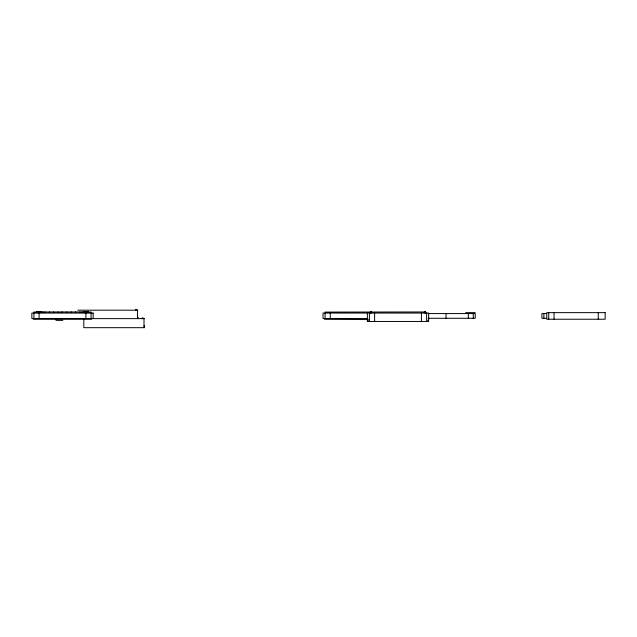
<?xml version="1.0" encoding="UTF-8"?>
<svg xmlns="http://www.w3.org/2000/svg" width="637" height="637" viewBox="0 0 637 637"><rect width="100%" height="100%" fill="white"/><g stroke="black" fill="none" stroke-linecap="round" stroke-linejoin="round"><path stroke-width="0.96" d="M135.402 309.908L136.087 309.335L137.457 310.179L137.457 318.325M141.947 318.213L142.616 317.783L144.002 318.627L144.002 327.681M60.802 312.425L61.845 312.329M91.744 319.296L33.251 319.296M35.146 311.963L33.761 312.09M77.873 310.179L137.839 310.179M88.861 311.963L36.134 311.963L36.134 312.64M91.226 312.09L89.849 311.963M324.942 312.09L425.699 311.963L425.699 312.839M465.679 312.64L475.218 312.64M428.168 313.579L475.218 313.579L475.218 318.293L428.168 318.293M546.554 313.579L541.92 313.579L541.92 318.293L546.554 318.293M367.772 318.492L323.031 318.492L323.031 313.054L428.661 313.054L428.661 321.462L367.366 321.462L367.366 313.054M92.628 318.627L144.392 318.627M368.282 319.575L324.432 319.296M62.816 320.363L56.032 320.363L56.032 319.233M144.392 327.681L83.813 327.681L83.813 319.535M371.642 311.963L371.65 312.855M371.068 311.963L371.076 312.847M370.662 311.963L370.662 312.839M370.416 311.963L370.336 312.831M598.254 312.64L598.254 319.233M554.039 312.64L554.039 319.233M548.736 312.64L548.736 319.233M543.879 313.579L543.879 318.293M473.259 313.579L473.259 318.293M468.322 313.579L468.322 318.293M446.035 313.579L446.035 318.293M426.599 313.054L426.599 321.462M425.612 311.963L425.612 312.839M425.365 311.963L425.365 312.839M424.959 311.963L424.959 312.847M424.385 311.963L424.385 312.855M421.415 313.054L421.415 321.462M374.612 313.054L374.612 321.462M369.428 313.054L369.428 321.462M330.277 313.054L330.277 318.492M325.093 313.054L325.093 318.492M91.083 313.054L91.083 318.492M88.782 311.963L88.782 312.64M88.551 311.963L88.551 312.64M88.161 311.963L88.161 312.64M87.611 311.963L87.611 312.64M86.935 311.963L86.911 312.64M86.839 311.963L86.839 312.64M86.712 311.963L86.712 312.64M86.536 311.963L86.536 312.64M86.345 311.963L86.345 312.64M86.011 311.963L86.011 312.64M85.868 311.963L85.868 312.64M85.899 313.054L85.899 318.492M85.262 311.963L85.278 312.64M84.61 311.963L84.61 312.64M84.331 311.963L84.331 312.64M83.98 311.963L83.98 312.64M83.272 311.963L83.272 312.64M81.974 311.963L81.974 312.64M79.967 311.963L79.967 312.64M75.62 311.963L75.62 312.64M71.256 311.963L71.256 312.64M66.877 311.963L66.877 312.64M62.498 311.963L62.498 312.64M58.118 311.963L58.118 312.64M53.739 311.963L53.739 312.64M49.375 311.963L49.375 312.64M45.028 311.963L45.028 312.64M43.021 311.963L43.021 312.64M41.724 311.963L41.724 312.64M41.007 311.963L41.007 312.64M40.664 311.963L40.664 312.64M40.386 311.963L40.386 312.64M39.733 311.963L39.709 312.64M39.128 311.963L39.128 312.64M38.984 311.963L38.984 312.64M39.096 313.054L39.096 318.492M38.642 311.963L38.642 312.64M38.459 311.963L38.459 312.64M38.276 311.963L38.276 312.64M38.053 311.963L38.156 312.64M37.384 311.963L37.384 312.64M36.835 311.963L36.835 312.64M36.444 311.963L36.444 312.64M36.213 311.963L36.213 312.64M33.912 313.054L33.912 318.492M137.791 317.337C137.799 319.631 137.799 316.087 137.791 317.337M144.336 325.786C144.344 328.071 144.352 324.536 144.336 325.786M367.828 320.212L367.852 320.865L367.828 320.212M428.152 320.212L428.175 320.865L428.152 320.212M605.15 312.64L546.777 312.64L546.777 319.233L605.15 319.233L605.15 312.64M93.145 313.054L31.85 313.054L31.85 318.492L93.145 318.492L93.145 313.054"/></g></svg>
